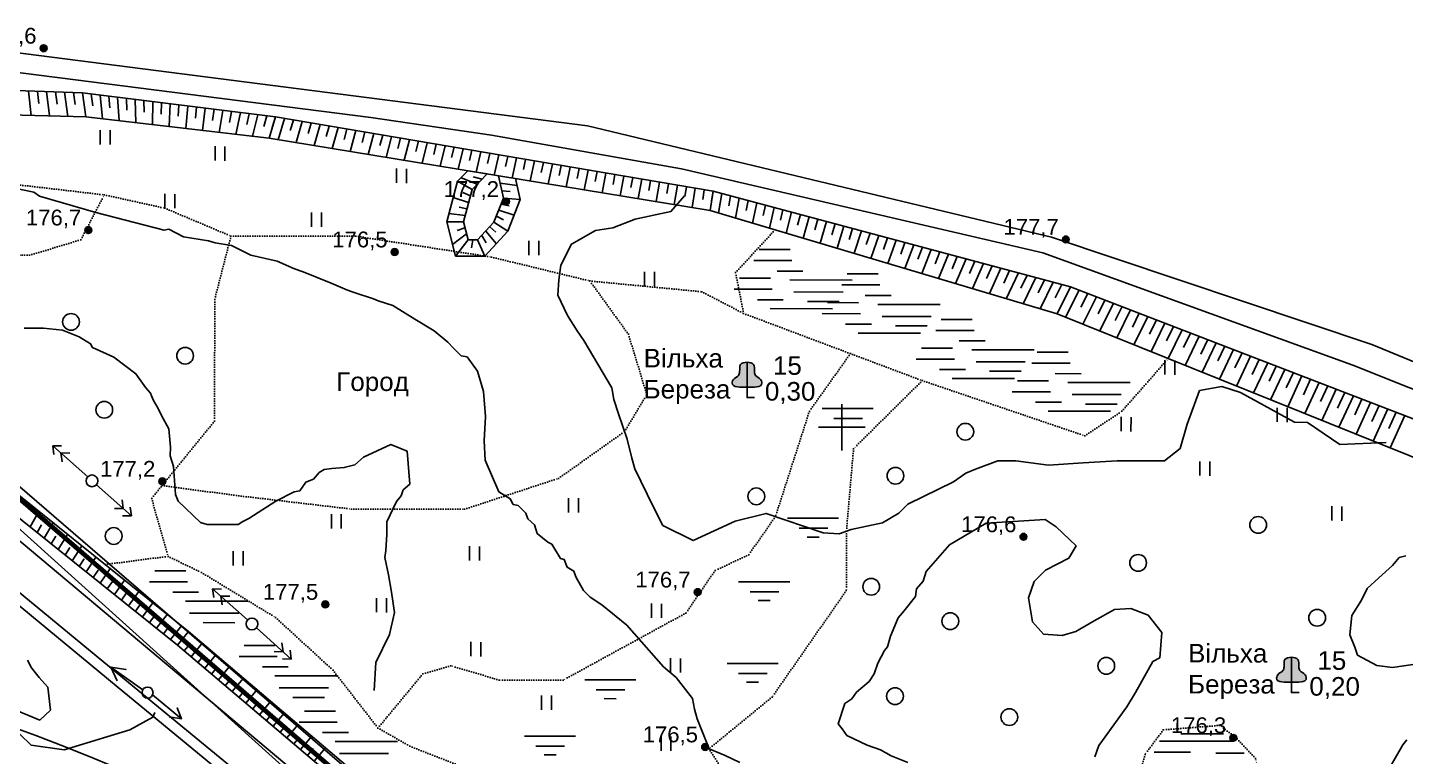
# Model space of a CAD drawing. Header units: millimetres. Extents: x 6127 to 9314, y 4730 to 7085.
# Drawn here: x 7224.8 to 7520.9, y 6529.3 to 6686 of the extents above; entities that cross this region are included whole.
import ezdxf

# ---------------------------------------------------------------- set-up
doc = ezdxf.new("R2010")
doc.units = ezdxf.units.MM
doc.header["$LTSCALE"] = 0.7
doc.linetypes.add('ACAD_ISO07W100', pattern=[3, 0, -3])
for name, color, linetype in [('болото', 84, 'Continuous'), ('відм', 14, 'Continuous'), ('горизонталі', 22, 'Continuous'), ('горный отвод', 7, 'Continuous'), ('дерево', 7, 'Continuous'), ('Откос', 7, 'Continuous'), ('чорн', 255, 'Continuous')]:
    doc.layers.add(name, color=color, linetype=linetype)
doc.styles.get("Standard").update_dxf_attribs({"font": 'arial.ttf'})

# ---------------------------------------------------------------- blocks, each defined once
blk = doc.blocks.new('1')
at = {"layer": 'чорн', "color": 7, "ltscale": 0.2, "transparency": 33554687}
for p, q in [((5601.51, 1990.78), (5598.6, 1986.67)), ((5594.99, 1981.51), (5597.87, 1985.63))]:
    blk.add_line(p, q, dxfattribs=at)
for points in [[(5601.51, 1990.78), (5600.59, 1990.54)], [(5601.51, 1990.78), (5601.59, 1989.83)], [(5600.83, 1989.82), (5599.91, 1989.58)], [(5600.83, 1989.82), (5600.92, 1988.87)], [(5595.66, 1982.47), (5595.57, 1983.42)], [(5594.99, 1981.51), (5594.9, 1982.46)], [(5594.99, 1981.51), (5595.9, 1981.75)], [(5595.66, 1982.47), (5596.58, 1982.71)]]:
    blk.add_lwpolyline(points, dxfattribs=at)
blk.add_circle((5598.25, 1986.14), 0.633, dxfattribs=at)

msp = doc.modelspace()

# ---------------------------------------------------------------- hatches: boundary and pattern name
at = {"layer": 'відм', "ltscale": 0.2}
h = msp.add_hatch(color=256, dxfattribs=at)
h.dxf.hatch_style = 1
h.paths.add_polyline_path([(7228.94, 6681.56, 1), (7227.48, 6681.57, 1)])
h = msp.add_hatch(color=32, dxfattribs=at)
h.dxf.hatch_style = 1
h.paths.add_polyline_path([(7328.34, 6648.59, 1), (7326.88, 6648.59, 1)])
h = msp.add_hatch(color=32, dxfattribs=at)
h.dxf.hatch_style = 1
h.paths.add_polyline_path([(7238.55, 6642.45, 1), (7237.08, 6642.45, 1)])
h = msp.add_hatch(color=256, dxfattribs=at)
h.dxf.hatch_style = 1
h.paths.add_polyline_path([(7448.67, 6640.45, 1), (7447.21, 6640.45, 1)])
h = msp.add_hatch(color=32, dxfattribs=at)
h.dxf.hatch_style = 1
h.paths.add_polyline_path([(7304.39, 6637.74, 1), (7302.93, 6637.74, 1)])
h = msp.add_hatch(color=32, dxfattribs=at)
h.dxf.hatch_style = 1
h.paths.add_polyline_path([(7254.47, 6588.42, 1), (7253.01, 6588.43, 1)])
h = msp.add_hatch(color=32, dxfattribs=at)
h.dxf.hatch_style = 1
h.paths.add_polyline_path([(7439.56, 6576.5, 1), (7438.1, 6576.5, 1)])
h = msp.add_hatch(color=32, dxfattribs=at)
h.dxf.hatch_style = 1
h.paths.add_polyline_path([(7369.53, 6564.6, 1), (7368.07, 6564.6, 1)])
h = msp.add_hatch(color=32, dxfattribs=at)
h.dxf.hatch_style = 1
h.paths.add_polyline_path([(7289.49, 6561.97, 1), (7288.03, 6561.97, 1)])
h = msp.add_hatch(color=256, dxfattribs=at)
h.dxf.hatch_style = 1
h.paths.add_polyline_path([(7484.67, 6533.27, 1), (7483.21, 6533.27, 1)])
h = msp.add_hatch(color=32, dxfattribs=at)
h.dxf.hatch_style = 1
h.paths.add_polyline_path([(7371.13, 6531.3, 1), (7369.66, 6531.3, 1)])
at = {"layer": 'чорн', "ltscale": 0.2}
h = msp.add_hatch(color=256, dxfattribs=at)
h.dxf.hatch_style = 1
edge = h.paths.add_edge_path()
edge.add_spline(control_points=[(7379.41, 6608.68), (7379.9, 6608.68), (7380.91, 6608.67), (7382.81, 6608.86), (7382.45, 6610.59), (7381.21, 6610.89), (7380.89, 6612.21), (7381.21, 6613.83), (7379.99, 6613.97), (7379.42, 6614.03)], knot_values=[0, 0, 0, 0, 0.79324, 1.617737, 2.123988, 2.843267, 3.252671, 4.0697, 4.805889, 4.805889, 4.805889, 4.805889], degree=3, periodic=0)
edge.add_line((7379.42, 6614.03), (7379.41, 6608.68))
edge = h.paths.add_edge_path()
edge.add_spline(control_points=[(7379.42, 6614.03), (7378.84, 6613.97), (7377.62, 6613.83), (7377.94, 6612.22), (7377.62, 6610.9), (7376.38, 6610.59), (7376.01, 6608.87), (7377.91, 6608.68), (7378.92, 6608.68), (7379.41, 6608.68)], knot_values=[0, 0, 0, 0, 0.736189, 1.553218, 1.962623, 2.681901, 3.188152, 4.012649, 4.805889, 4.805889, 4.805889, 4.805889], degree=3, periodic=0)
edge.add_line((7379.41, 6608.68), (7379.42, 6614.03))
h = msp.add_hatch(color=256, dxfattribs=at)
h.dxf.hatch_style = 1
edge = h.paths.add_edge_path()
edge.add_spline(control_points=[(7496.44, 6545.23), (7496.94, 6545.23), (7497.94, 6545.23), (7499.84, 6545.41), (7499.48, 6547.14), (7498.24, 6547.44), (7497.92, 6548.77), (7498.25, 6550.38), (7497.03, 6550.52), (7496.45, 6550.58)], knot_values=[0, 0, 0, 0, 0.79324, 1.617737, 2.123988, 2.843267, 3.252671, 4.0697, 4.805889, 4.805889, 4.805889, 4.805889], degree=3, periodic=0)
edge.add_line((7496.45, 6550.58), (7496.44, 6545.23))
edge = h.paths.add_edge_path()
edge.add_spline(control_points=[(7496.45, 6550.58), (7495.87, 6550.52), (7494.65, 6550.39), (7494.97, 6548.77), (7494.65, 6547.45), (7493.41, 6547.15), (7493.05, 6545.42), (7494.94, 6545.23), (7495.95, 6545.23), (7496.44, 6545.23)], knot_values=[0, 0, 0, 0, 0.736189, 1.553218, 1.962623, 2.681901, 3.188152, 4.012649, 4.805889, 4.805889, 4.805889, 4.805889], degree=3, periodic=0)
edge.add_line((7496.44, 6545.23), (7496.45, 6550.58))

# ---------------------------------------------------------------- linework, layer by layer
at = {"color": 1, "ltscale": 0.2, "transparency": 33554687}
msp.add_line((7190.9, 6607.09), (7460.95, 6363.77), dxfattribs=at)
at = {"color": 3, "ltscale": 0.2, "transparency": 33554687}
msp.add_circle((7031.15, 6019.46), 550, dxfattribs=at)
at = {"layer": 'болото', "ltscale": 0.2}
for p, q in [((7381.99, 6638.27), (7388.66, 6638.26)), ((7380.87, 6635.91), (7389.05, 6635.9)), ((7377.77, 6632.11), (7384.44, 6632.1)), ((7385.88, 6633.65), (7391.43, 6633.64)), ((7388.59, 6631.73), (7402, 6631.72)), ((7400.93, 6633.02), (7407.6, 6633.02)), ((7376.65, 6629.74), (7384.84, 6629.73)), ((7389.51, 6629.16), (7400.08, 6629.14)), ((7399.8, 6630.66), (7407.99, 6630.65)), ((7381.66, 6627.49), (7387.21, 6627.48)), ((7392.41, 6627.11), (7399.22, 6627.1)), ((7396.71, 6626.86), (7403.38, 6626.85)), ((7404.82, 6628.4), (7410.37, 6628.39)), ((7407.53, 6626.48), (7420.94, 6626.47)), ((7384.37, 6625.57), (7397.78, 6625.55)), ((7395.59, 6624.49), (7403.78, 6624.48)), ((7408.45, 6623.91), (7419.02, 6623.9)), ((7421.14, 6623.26), (7427.81, 6623.25)), ((7400.6, 6622.24), (7406.15, 6622.23)), ((7403.31, 6620.32), (7416.72, 6620.3)), ((7411.35, 6621.86), (7418.16, 6621.85)), ((7420.02, 6620.89), (7428.21, 6620.88)), ((7416.92, 6617.1), (7423.6, 6617.09)), ((7425.03, 6618.63), (7430.58, 6618.63)), ((7415.8, 6614.73), (7423.99, 6614.72)), ((7427.74, 6616.72), (7441.15, 6616.7)), ((7428.66, 6614.14), (7439.23, 6614.13)), ((7441.77, 6616.21), (7448.45, 6616.2)), ((7420.82, 6612.47), (7426.36, 6612.46)), ((7431.56, 6612.09), (7438.37, 6612.09)), ((7440.65, 6613.84), (7448.84, 6613.83)), ((7445.67, 6611.59), (7451.22, 6611.58)), ((7423.52, 6610.55), (7436.93, 6610.54)), ((7437.56, 6610.05), (7444.23, 6610.04)), ((7448.37, 6609.67), (7461.78, 6609.65)), ((7436.43, 6607.68), (7444.62, 6607.67)), ((7441.45, 6605.42), (7447, 6605.42)), ((7449.29, 6607.09), (7459.86, 6607.08)), ((7452.2, 6605.04), (7459, 6605.04)), ((7444.16, 6603.51), (7457.57, 6603.49)), ((7250.96, 6566.84), (7259.15, 6566.83)), ((7252.08, 6569.21), (7258.75, 6569.2)), ((7255.97, 6564.58), (7261.52, 6564.57)), ((7258.68, 6562.66), (7272.09, 6562.65)), ((7259.6, 6560.09), (7270.17, 6560.08)), ((7262.51, 6558.04), (7269.31, 6558.03)), ((7271.34, 6553.13), (7278.01, 6553.13)), ((7270.22, 6550.77), (7278.41, 6550.76)), ((7275.23, 6548.51), (7280.78, 6548.5)), ((7277.94, 6546.59), (7291.35, 6546.58)), ((7278.86, 6544.02), (7289.43, 6544.01)), ((7281.77, 6541.97), (7288.57, 6541.96)), ((7284.28, 6539.01), (7290.95, 6539)), ((7283.15, 6536.64), (7291.34, 6536.63)), ((7288.17, 6534.38), (7293.72, 6534.38)), ((7472.68, 6534.14), (7481.87, 6534.12)), ((7290.87, 6532.47), (7304.28, 6532.45)), ((7468.06, 6532.56), (7484.04, 6532.54)), ((7291.8, 6529.89), (7302.37, 6529.88)), ((7466.93, 6530.18), (7474.73, 6530.17)), ((7480.21, 6529.97), (7486.29, 6529.96))]:
    msp.add_line(p, q, dxfattribs=at)
for points in [[(7395.58, 6604.1), (7406.56, 6604.09)], [(7398.05, 6601.94), (7404.2, 6601.93)], [(7399.78, 6600.05), (7402.37, 6600.05)], [(7388.12, 6580.49), (7399.1, 6580.47)], [(7390.6, 6578.33), (7396.75, 6578.32)], [(7392.33, 6576.44), (7394.91, 6576.44)], [(7377.61, 6566.82), (7388.59, 6566.8)], [(7380.08, 6564.66), (7386.23, 6564.65)], [(7381.81, 6562.77), (7384.4, 6562.77)], [(7375.11, 6549.25), (7386.09, 6549.24)], [(7377.58, 6547.1), (7383.74, 6547.09)], [(7344.52, 6545.73), (7355.5, 6545.72)], [(7347, 6543.57), (7353.15, 6543.57)], [(7379.32, 6545.21), (7381.9, 6545.21)], [(7348.73, 6541.69), (7351.31, 6541.68)], [(7331.57, 6533.65), (7342.55, 6533.64)], [(7334.05, 6531.5), (7340.2, 6531.49)], [(7335.78, 6529.61), (7338.36, 6529.61)]]:
    msp.add_lwpolyline(points, dxfattribs=at)
at = {"layer": 'відм', "color": 7, "ltscale": 0.2}
for centre in [(7228.21, 6681.57), (7447.94, 6640.45), (7483.94, 6533.27)]:
    msp.add_circle(centre, 0.733, dxfattribs=at)
at = {"layer": 'відм', "color": 32, "ltscale": 0.2}
for centre in [(7327.61, 6648.59), (7237.82, 6642.45), (7303.66, 6637.74), (7253.74, 6588.42), (7438.83, 6576.5), (7368.8, 6564.6), (7288.76, 6561.97), (7370.4, 6531.3)]:
    msp.add_circle(centre, 0.733, dxfattribs=at)
at = {"layer": 'горизонталі', "color": 32}
for points in [[(7377.84, 6527.99), (7374.73, 6529.45), (7371.24, 6530.9), (7368.73, 6537.34), (7368.11, 6539.41), (7367.69, 6541.7), (7364.17, 6546.27), (7361.48, 6548.55), (7353.6, 6557.48), (7348.21, 6561.85), (7345.73, 6563.51), (7344.28, 6564.96), (7342.62, 6567.87), (7342.21, 6569.12), (7340.75, 6569.95), (7340.13, 6571.61), (7339.3, 6571.82), (7337.44, 6574.93), (7336.61, 6575.35), (7334.33, 6577.22), (7333.71, 6579.08), (7332.26, 6580.33), (7331.85, 6581.58), (7330.19, 6583.24), (7329.15, 6583.45), (7328.53, 6584.69), (7326.04, 6586.15), (7323.14, 6593), (7322.94, 6597.15), (7323.16, 6602.34), (7322.75, 6607.73), (7321.51, 6612.09), (7319.23, 6615.2), (7317.98, 6615.41), (7316.33, 6617.07), (7315.08, 6618.32), (7312.18, 6620.81), (7308.03, 6623.31), (7303.27, 6626.22), (7300.15, 6627.26), (7299.12, 6627.68), (7295.18, 6628.93), (7293.52, 6629.55), (7289.99, 6631.01), (7283.98, 6633.5), (7282.11, 6634.13), (7278.38, 6635.79), (7272.78, 6637.04), (7268.63, 6639.12), (7265.1, 6639.75), (7263.65, 6640.17), (7258.26, 6641), (7255.15, 6642.67), (7254.11, 6642.46), (7239.41, 6646.27), (7227.35, 6649.77), (7226.11, 6650.6), (7215.95, 6652.69)], [(7408.5, 6579.52), (7401.82, 6578.06), (7399.2, 6577.11), (7395.75, 6577.37), (7383.51, 6581.52), (7376.87, 6579.86), (7367.82, 6575.68), (7361.32, 6578.96), (7359.24, 6583), (7355.3, 6591.09), (7354.68, 6593.38), (7353.65, 6597.53), (7351.79, 6602.92), (7350.76, 6606.04), (7350.34, 6608.53), (7344.34, 6618.7), (7342.89, 6620.78), (7340.82, 6624.1), (7338.75, 6628.46), (7338.96, 6631.78), (7339.38, 6634.89), (7341.67, 6639.45), (7346.86, 6642.35), (7350.59, 6642.97), (7355.37, 6644.83), (7363.04, 6646.48), (7365.95, 6649.8)], [(7299.23, 6543.44), (7299.65, 6549.45), (7302.56, 6555.47), (7303.6, 6560.24), (7302.99, 6564.6), (7302.37, 6568.33), (7301.54, 6572.07), (7301.75, 6573.52), (7301.96, 6577.05), (7301.97, 6579.74), (7304.05, 6584.1), (7305.08, 6585.34), (7305.5, 6586.59), (7306.96, 6587.83), (7306.34, 6594.89), (7302.82, 6596.34), (7297, 6593.65), (7295.13, 6591.99), (7292.85, 6591.37), (7290.15, 6591.17), (7288.49, 6590.96), (7287.45, 6590.34), (7286.21, 6588.89), (7284.55, 6588.27), (7283.3, 6586.41), (7282.06, 6586.2), (7278.11, 6584.13), (7272.3, 6580.4), (7271.05, 6579.78), (7270.01, 6579.16), (7265.03, 6579.17), (7263.37, 6579.17), (7261.92, 6579.58), (7257.15, 6584.15), (7256.53, 6585.61), (7256.16, 6591.61), (7255.43, 6593.94), (7255.51, 6595.78), (7255.1, 6599.72), (7253.65, 6602.42), (7252.85, 6604.09), (7251.83, 6605.82), (7251.4, 6606.8), (7251.16, 6607.42), (7250.21, 6608.54), (7248.06, 6611.57), (7243.29, 6615.1), (7238.73, 6617.19), (7238.31, 6618.02), (7235.83, 6619.47), (7232.3, 6620.93), (7228.15, 6621.35), (7224, 6621.35)], [(7412.08, 6581.56), (7408.5, 6579.52), (7412.08, 6581.56), (7414.01, 6583.55), (7423.77, 6588.32), (7426.47, 6590.18), (7428.54, 6591.01), (7433.32, 6592.87), (7437.21, 6592.86), (7444.23, 6591.93), (7451.67, 6592.4), (7458.96, 6592.87), (7464.51, 6592.86), (7469.18, 6592.86), (7472.54, 6595.52), (7474, 6600.71), (7476.7, 6607.96), (7481.47, 6608.79), (7485.48, 6607.55), (7497.11, 6601.12), (7499.88, 6601.11), (7506.86, 6596.33), (7516.81, 6596.77)], [(7454.2, 6529.15), (7455.03, 6531.64), (7455.86, 6532.67), (7461.06, 6539.93), (7462.93, 6543.04), (7466.67, 6549.67), (7468.13, 6550.5), (7468.55, 6555.9), (7465.65, 6559.63), (7461.91, 6561.09), (7458.39, 6560.89), (7454.03, 6558.4), (7450.08, 6556.12), (7447.18, 6555.3), (7443.16, 6555.59), (7440.75, 6558.24), (7439.91, 6563.36), (7441.17, 6566.92), (7443.57, 6569.3), (7448.56, 6571.93), (7450.15, 6574.57), (7445.86, 6578.66), (7443.49, 6580.22), (7430.84, 6579.44), (7422.95, 6574.76), (7417.94, 6569.03), (7417.31, 6566.95), (7415.86, 6565.29), (7415.65, 6563.63), (7413.15, 6560.53), (7411.91, 6559.07), (7410.24, 6555.13), (7409.62, 6552.85), (7409, 6552.02), (7407.54, 6549.33), (7406.71, 6547.05), (7405.67, 6545.39), (7402.97, 6543.11), (7401.93, 6541.66), (7400.47, 6540.62), (7399.02, 6536.27), (7399.85, 6535.23), (7400.88, 6533.77), (7405.24, 6531.69), (7408.14, 6530.65), (7410.42, 6529.41), (7413.95, 6527.95)], [(7521.06, 6572.43), (7519.61, 6572.02), (7518.15, 6570.36), (7515.25, 6567.67), (7512.75, 6565.39), (7511.51, 6562.9), (7509.43, 6559.58), (7509.01, 6555.43), (7510.04, 6552.73), (7510.66, 6551.07), (7514.81, 6548.79), (7518.13, 6548.37), (7523.52, 6549.19)], [(7224.75, 6549.98), (7225.57, 6548.32), (7227.23, 6546.24), (7229.1, 6544.16), (7229.66, 6539.22), (7227.39, 6537.09), (7221, 6539.69)], [(7220.79, 6536.29), (7225.56, 6531.72), (7232.61, 6530.67), (7246.72, 6535.01), (7251.71, 6537.7), (7252.12, 6538.74)], [(7521.22, 6532.8), (7520.39, 6531.77), (7517.9, 6527.41)]]:
    msp.add_lwpolyline(points, dxfattribs=at)
at = {"layer": 'горный отвод', "color": 7, "ltscale": 0.2}
for points in [[(6833.81, 6399.02), (7050.49, 6541.99), (7159.64, 6603.79), (7192.72, 6605.52), (7214.71, 6594.41), (7446.38, 6394.62), (7812.87, 6318.98), (7813.33, 6270.44), (8212.54, 6212.33), (8210.56, 6196.61), (8228.28, 6077.75), (8075.07, 6062.83), (7942.18, 6050.2), (7867.23, 6042.06), (7881.29, 5852.33), (7884.37, 5811.65), (7998.72, 5796.99), (8009.93, 5714.66)], [(6920.99, 5597.24), (6918.57, 5727.75), (6921.2, 5779.95), (6861.62, 5921.06), (6818.67, 5957.18), (6574.79, 6074.63), (6708.61, 6295.21), (6826.26, 6401.67), (6833.8, 6396.61), (7051.54, 6540.28), (7160.22, 6601.81), (7192.29, 6603.48), (7213.58, 6592.73), (7445.46, 6392.76), (7810.88, 6317.34), (7811.33, 6268.71), (8210.3, 6210.63), (8208.53, 6196.59), (8208.57, 6196.32)], [(6920.99, 5597.24), (6918.58, 5727.75), (6921.21, 5779.95), (6861.62, 5921.06), (6818.67, 5957.19), (6574.8, 6074.63), (6708.61, 6295.21), (6826.26, 6401.67), (6833.8, 6396.61), (7051.54, 6540.27), (7160.22, 6601.81), (7192.29, 6603.48), (7213.58, 6592.73), (7445.46, 6392.75), (7810.88, 6317.34), (7811.33, 6268.7), (8210.3, 6210.62), (8208.53, 6196.59), (8208.57, 6196.32)], [(6920.99, 5597.24), (6918.58, 5727.75), (6921.21, 5779.95), (6861.62, 5921.06), (6818.67, 5957.19), (6574.8, 6074.63), (6708.61, 6295.21), (6826.26, 6401.67), (6833.8, 6396.61), (7051.54, 6540.27), (7160.22, 6601.81), (7192.29, 6603.48), (7213.58, 6592.73), (7445.46, 6392.75), (7810.88, 6317.34), (7811.33, 6268.7), (8210.3, 6210.62), (8208.53, 6196.59), (8208.57, 6196.32)], [(6920.99, 5597.24), (6918.58, 5727.75), (6921.21, 5779.95), (6861.62, 5921.06), (6818.67, 5957.19), (6574.8, 6074.63), (6708.62, 6295.21), (6826.26, 6401.67), (6833.8, 6396.61), (7051.54, 6540.27), (7160.22, 6601.81), (7192.29, 6603.48), (7213.58, 6592.73), (7445.46, 6392.75), (7810.87, 6317.34), (7811.33, 6268.7), (8210.29, 6210.62), (8208.53, 6196.59), (8208.57, 6196.32)]]:
    msp.add_lwpolyline(points, dxfattribs=at)
at = {"layer": 'горный отвод', "color": 2, "lineweight": 200, "ltscale": 0.2}
msp.add_lwpolyline([(6920.99, 5597.24), (6918.57, 5727.75), (6921.2, 5779.95), (6861.62, 5921.06), (6818.67, 5957.18), (6574.79, 6074.63), (6708.61, 6295.21), (6826.26, 6401.68), (6833.8, 6396.61), (7051.54, 6540.28), (7160.22, 6601.81), (7192.29, 6603.48), (7213.58, 6592.73), (7445.46, 6392.76), (7810.88, 6317.34), (7811.34, 6268.71), (8210.3, 6210.63), (8208.53, 6196.59), (8208.57, 6196.32)], dxfattribs=at)
at = {"layer": 'дерево', "color": 7, "ltscale": 0.2}
for centre in [(7234.1, 6622.72), (7258.62, 6615.44), (7241.25, 6603.82), (7426.34, 6599.1), (7411.31, 6589.63), (7381.41, 6585.2), (7243.27, 6576.67), (7489.28, 6579.05), (7463.48, 6570.89), (7406.11, 6565.76), (7501.97, 6559.09), (7423.11, 6558.36), (7456.64, 6548.75), (7411.23, 6542.22), (7435.8, 6537.73)]:
    msp.add_circle(centre, 1.8, dxfattribs=at)
at = {"layer": 'Откос', "color": 7}
for p, q in [((7224.97, 6672.36), (7225.53, 6667.13)), ((7226.91, 6672.29), (7227.2, 6669.69)), ((7228.84, 6672.23), (7229.45, 6667.02)), ((7230.77, 6672.16), (7231.09, 6669.56)), ((7232.7, 6672.09), (7233.38, 6666.91)), ((7234.63, 6672.03), (7234.99, 6669.44)), ((7236.56, 6671.96), (7237.31, 6666.8)), ((7236.56, 6671.96), (7237.31, 6666.8)), ((7238.45, 6671.72), (7238.77, 6669.16)), ((7240.34, 6671.49), (7240.89, 6666.38)), ((7242.22, 6671.25), (7242.45, 6668.72)), ((7244.11, 6671.02), (7244.47, 6665.97)), ((7245.99, 6670.78), (7246.13, 6668.27)), ((7247.88, 6670.55), (7248.05, 6665.55)), ((7249.77, 6670.31), (7249.8, 6667.83)), ((7251.65, 6670.08), (7251.63, 6665.13)), ((7253.54, 6669.84), (7253.48, 6667.38)), ((7255.42, 6669.61), (7255.21, 6664.72)), ((7257.31, 6669.37), (7257.15, 6666.94)), ((7259.2, 6669.14), (7258.79, 6664.3)), ((7261.08, 6668.9), (7260.83, 6666.5)), ((7262.97, 6668.67), (7262.37, 6663.88)), ((7264.85, 6668.43), (7264.51, 6666.05)), ((7266.74, 6668.2), (7265.95, 6663.47)), ((7268.63, 6667.96), (7268.18, 6665.61)), ((7270.51, 6667.73), (7269.53, 6663.05)), ((7272.4, 6667.49), (7271.86, 6665.17)), ((7274.28, 6667.25), (7273.11, 6662.63)), ((7276.17, 6667.02), (7275.53, 6664.72)), ((7278.06, 6666.78), (7276.69, 6662.22)), ((7278.06, 6666.78), (7277.37, 6664.5)), ((7279.98, 6666.46), (7278.62, 6661.9)), ((7281.9, 6666.13), (7281.23, 6663.86)), ((7283.82, 6665.81), (7282.49, 6661.26)), ((7285.74, 6665.48), (7285.08, 6663.21)), ((7287.66, 6665.15), (7286.36, 6660.63)), ((7289.58, 6664.83), (7288.94, 6662.57)), ((7291.5, 6664.5), (7290.23, 6660)), ((7293.42, 6664.17), (7292.79, 6661.93)), ((7295.34, 6663.85), (7294.1, 6659.36)), ((7297.26, 6663.52), (7296.65, 6661.28)), ((7299.18, 6663.2), (7297.97, 6658.73)), ((7301.1, 6662.87), (7300.5, 6660.64)), ((7303.02, 6662.54), (7301.84, 6658.09)), ((7304.94, 6662.22), (7304.35, 6660)), ((7306.85, 6661.89), (7305.71, 6657.46)), ((7308.77, 6661.56), (7308.21, 6659.35)), ((7310.69, 6661.24), (7309.58, 6656.83)), ((7312.61, 6660.91), (7312.06, 6658.71)), ((7314.53, 6660.59), (7313.45, 6656.19)), ((7316.45, 6660.26), (7315.92, 6658.07)), ((7318.37, 6659.93), (7317.32, 6655.56)), ((7320.29, 6659.61), (7319.77, 6657.42)), ((7322.21, 6659.28), (7321.19, 6654.92)), ((7324.13, 6658.95), (7323.63, 6656.78)), ((7326.05, 6658.63), (7325.05, 6654.29)), ((7327.97, 6658.3), (7327.48, 6656.14)), ((7329.89, 6657.98), (7328.92, 6653.65)), ((7331.81, 6657.65), (7331.34, 6655.49)), ((7333.73, 6657.32), (7332.79, 6653.02)), ((7335.65, 6657), (7335.19, 6654.85)), ((7337.57, 6656.67), (7336.66, 6652.39)), ((7339.49, 6656.34), (7339.04, 6654.21)), ((7341.41, 6656.02), (7340.53, 6651.75)), ((7343.33, 6655.69), (7342.9, 6653.56)), ((7345.25, 6655.37), (7344.4, 6651.12)), ((7347.17, 6655.04), (7346.75, 6652.92)), ((7349.09, 6654.71), (7348.27, 6650.48)), ((7351.01, 6654.39), (7350.61, 6652.28)), ((7352.93, 6654.06), (7352.14, 6649.85)), ((7354.85, 6653.74), (7354.46, 6651.63)), ((7356.77, 6653.41), (7356.01, 6649.22)), ((7358.69, 6653.08), (7358.32, 6650.99)), ((7360.61, 6652.76), (7359.88, 6648.58)), ((7362.53, 6652.43), (7362.17, 6650.35)), ((7364.45, 6652.1), (7363.75, 6647.95)), ((7366.37, 6651.78), (7366.03, 6649.7)), ((7368.29, 6651.45), (7367.62, 6647.31)), ((7370.21, 6651.13), (7369.88, 6649.06)), ((7372.13, 6650.8), (7371.49, 6646.68)), ((7372.13, 6650.8), (7371.81, 6648.74)), ((7374.01, 6650.3), (7373.3, 6646.14)), ((7375.88, 6649.8), (7375.5, 6647.7)), ((7377.75, 6649.3), (7376.94, 6645.05)), ((7379.63, 6648.8), (7379.2, 6646.65)), ((7381.5, 6648.29), (7380.58, 6643.97)), ((7383.38, 6647.79), (7382.89, 6645.61)), ((7385.25, 6647.29), (7384.22, 6642.89)), ((7387.13, 6646.79), (7386.58, 6644.57)), ((7389, 6646.29), (7387.86, 6641.8)), ((7390.88, 6645.79), (7390.28, 6643.52)), ((7392.75, 6645.29), (7391.5, 6640.72)), ((7394.62, 6644.79), (7393.97, 6642.48)), ((7396.5, 6644.29), (7395.13, 6639.63)), ((7398.37, 6643.79), (7397.66, 6641.44)), ((7400.25, 6643.29), (7398.77, 6638.55)), ((7402.12, 6642.78), (7401.36, 6640.4)), ((7404, 6642.28), (7402.41, 6637.47)), ((7405.87, 6641.78), (7405.05, 6639.35)), ((7407.75, 6641.28), (7406.05, 6636.38)), ((7409.62, 6640.78), (7408.74, 6638.31)), ((7411.49, 6640.28), (7409.69, 6635.3)), ((7413.37, 6639.78), (7412.44, 6637.27)), ((7415.24, 6639.28), (7413.32, 6634.22)), ((7417.12, 6638.78), (7416.13, 6636.23)), ((7418.99, 6638.28), (7416.96, 6633.13)), ((7420.87, 6637.78), (7419.82, 6635.18)), ((7422.74, 6637.27), (7420.6, 6632.05)), ((7424.62, 6636.77), (7423.52, 6634.14)), ((7426.49, 6636.27), (7424.24, 6630.96)), ((7428.37, 6635.77), (7427.21, 6633.1)), ((7430.24, 6635.27), (7427.88, 6629.88)), ((7432.11, 6634.77), (7430.9, 6632.05)), ((7433.99, 6634.27), (7431.51, 6628.8)), ((7435.86, 6633.77), (7434.6, 6631.01)), ((7437.74, 6633.27), (7435.15, 6627.71)), ((7439.61, 6632.77), (7438.29, 6629.97)), ((7441.49, 6632.27), (7438.79, 6626.63)), ((7443.36, 6631.76), (7441.99, 6628.93)), ((7445.24, 6631.26), (7442.43, 6625.54)), ((7447.11, 6630.76), (7445.68, 6627.88)), ((7448.98, 6630.26), (7446.07, 6624.46)), ((7448.98, 6630.26), (7447.53, 6627.36)), ((7450.83, 6629.55), (7447.9, 6623.72)), ((7452.67, 6628.84), (7451.2, 6625.91)), ((7454.51, 6628.13), (7451.58, 6622.24)), ((7456.35, 6627.42), (7454.88, 6624.46)), ((7458.19, 6626.71), (7455.25, 6620.76)), ((7460.03, 6626), (7458.56, 6623.01)), ((7461.88, 6625.29), (7458.92, 6619.28)), ((7463.72, 6624.58), (7462.24, 6621.56)), ((7465.56, 6623.87), (7462.59, 6617.8)), ((7467.4, 6623.16), (7465.92, 6620.11)), ((7469.24, 6622.45), (7466.27, 6616.32)), ((7471.08, 6621.74), (7469.59, 6618.66)), ((7472.93, 6621.03), (7469.94, 6614.84)), ((7474.77, 6620.32), (7473.27, 6617.21)), ((7476.61, 6619.61), (7473.61, 6613.36)), ((7478.45, 6618.9), (7476.95, 6615.76)), ((7480.29, 6618.19), (7477.28, 6611.88)), ((7482.13, 6617.48), (7480.63, 6614.31)), ((7483.98, 6616.77), (7480.96, 6610.4)), ((7485.82, 6616.06), (7484.3, 6612.86)), ((7487.66, 6615.35), (7484.63, 6608.92)), ((7489.5, 6614.64), (7487.98, 6611.41)), ((7491.34, 6613.93), (7488.3, 6607.44)), ((7493.18, 6613.22), (7491.66, 6609.96)), ((7495.03, 6612.51), (7491.97, 6605.96)), ((7496.87, 6611.8), (7495.34, 6608.51)), ((7498.71, 6611.09), (7495.65, 6604.48)), ((7500.55, 6610.38), (7499.02, 6607.06)), ((7502.39, 6609.67), (7499.32, 6603)), ((7504.23, 6608.96), (7502.69, 6605.61)), ((7506.08, 6608.25), (7502.99, 6601.52)), ((7507.92, 6607.54), (7506.37, 6604.16)), ((7509.76, 6606.83), (7506.66, 6600.04)), ((7511.6, 6606.12), (7510.05, 6602.71)), ((7513.44, 6605.41), (7510.34, 6598.56)), ((7515.28, 6604.7), (7513.73, 6601.26)), ((7517.13, 6603.99), (7514.01, 6597.08)), ((7518.97, 6603.28), (7517.41, 6599.81)), ((7520.81, 6602.57), (7517.68, 6595.6)), ((7225.32, 6578.61), (7227.2, 6581.94)), ((7226.83, 6577.4), (7227.78, 6579.05)), ((7228.34, 6576.19), (7230.26, 6579.48)), ((7229.84, 6574.98), (7230.82, 6576.61)), ((7231.35, 6573.77), (7233.33, 6577.02)), ((7232.86, 6572.56), (7233.86, 6574.18)), ((7234.37, 6571.35), (7236.39, 6574.56)), ((7235.87, 6570.14), (7236.9, 6571.74)), ((7237.38, 6568.93), (7239.46, 6572.1)), ((7240.4, 6566.52), (7242.52, 6569.65)), ((7238.89, 6567.73), (7239.94, 6569.3)), ((7241.9, 6565.31), (7242.98, 6566.86)), ((7243.41, 6564.1), (7245.59, 6567.19)), ((7244.92, 6562.89), (7246.02, 6564.42)), ((7246.43, 6561.68), (7248.65, 6564.73)), ((7247.93, 6560.47), (7249.06, 6561.99)), ((7249.44, 6559.26), (7251.72, 6562.27)), ((7250.95, 6558.05), (7252.1, 6559.55)), ((7252.46, 6556.84), (7254.78, 6559.81)), ((7253.96, 6555.63), (7255.14, 6557.11)), ((7255.47, 6554.43), (7257.85, 6557.35)), ((7256.98, 6553.22), (7259.38, 6556.12)), ((7256.98, 6553.22), (7258.18, 6554.67)), ((7258.45, 6551.97), (7259.65, 6553.42)), ((7259.92, 6550.72), (7262.32, 6553.63)), ((7261.39, 6549.47), (7262.59, 6550.92)), ((7262.86, 6548.22), (7265.26, 6551.13)), ((7264.33, 6546.98), (7265.53, 6548.43)), ((7265.8, 6545.73), (7268.2, 6548.63)), ((7267.27, 6544.48), (7268.47, 6545.93)), ((7268.74, 6543.23), (7271.15, 6546.13)), ((7270.21, 6541.98), (7271.41, 6543.43)), ((7271.68, 6540.73), (7274.09, 6543.63)), ((7273.15, 6539.49), (7274.35, 6540.93)), ((7274.62, 6538.24), (7277.03, 6541.13)), ((7276.09, 6536.99), (7277.3, 6538.44)), ((7277.56, 6535.74), (7279.97, 6538.64)), ((7279.03, 6534.49), (7280.24, 6535.94)), ((7280.5, 6533.24), (7282.92, 6536.14)), ((7281.97, 6532), (7283.18, 6533.44)), ((7283.44, 6530.75), (7285.86, 6533.64)), ((7286.38, 6528.25), (7288.8, 6531.14)), ((7284.91, 6529.5), (7286.12, 6530.95))]:
    msp.add_line(p, q, dxfattribs=at)
at = {"layer": 'Откос', "color": 7, "ltscale": 0.2}
for p, q in [((7320.31, 6651.19), (7317.2, 6652.96)), ((7321.4, 6652.31), (7317.93, 6653.71)), ((7323.57, 6654.53), (7319.4, 6655.22)), ((7322.48, 6653.42), (7320.57, 6653.94)), ((7326, 6654.13), (7327.84, 6653.83)), ((7326.36, 6652.53), (7330.01, 6652.03)), ((7319.57, 6648.41), (7316.27, 6649.48)), ((7319.94, 6649.8), (7318.34, 6650.51)), ((7320.31, 6651.19), (7318.76, 6652.08)), ((7326.71, 6650.93), (7328.53, 6650.73)), ((7319.2, 6647.01), (7317.5, 6647.37)), ((7326.04, 6646.73), (7329.33, 6645.65)), ((7326.55, 6648.03), (7328.28, 6647.69)), ((7327.07, 6649.33), (7330.67, 6649.04)), ((7327.07, 6649.33), (7330.67, 6649.04)), ((7318.45, 6644.23), (7314.87, 6644.25)), ((7318.82, 6645.62), (7315.34, 6645.99)), ((7318.45, 6644.23), (7316.66, 6644.24)), ((7325.01, 6644.13), (7328, 6642.25)), ((7325.01, 6644.13), (7328, 6642.25)), ((7325.53, 6645.43), (7327.1, 6644.69)), ((7319.11, 6641.64), (7316.13, 6639.34)), ((7318.78, 6642.93), (7317.14, 6642.36)), ((7322.39, 6641.29), (7323.32, 6639.75)), ((7323.26, 6642.23), (7325.51, 6639.56)), ((7324.14, 6643.18), (7325.45, 6642.04)), ((7319.44, 6640.34), (7316.75, 6636.88)), ((7319.44, 6640.34), (7318.1, 6638.61)), ((7320.48, 6640.34), (7320.18, 6638.61)), ((7321.51, 6640.34), (7323.02, 6636.88)), ((7321.51, 6640.34), (7323.02, 6636.88))]:
    msp.add_line(p, q, dxfattribs=at)
at = {"layer": 'чорн', "color": 7}
for p, q in [((7236.56, 6671.96), (7184.41, 6673.76)), ((7278.06, 6666.78), (7236.56, 6671.96)), ((7237.31, 6666.8), (7184.28, 6668.3)), ((7276.69, 6662.22), (7237.31, 6666.8)), ((7372.13, 6650.8), (7278.06, 6666.78)), ((7371.49, 6646.68), (7276.69, 6662.22)), ((7448.98, 6630.26), (7372.13, 6650.8)), ((7446.07, 6624.46), (7371.49, 6646.68)), ((7631.31, 6559.97), (7448.98, 6630.26)), ((7627.86, 6551.19), (7446.07, 6624.46)), ((7193.49, 6608.98), (7259.38, 6556.12)), ((7192.16, 6605.21), (7256.98, 6553.22)), ((7259.38, 6556.12), (7316.75, 6507.41)), ((7256.98, 6553.22), (7314.31, 6504.54))]:
    msp.add_line(p, q, dxfattribs=at)
at = {"layer": 'чорн', "color": 7, "ltscale": 0.2}
for p, q in [((7317.2, 6652.96), (7314.87, 6644.25)), ((7319.4, 6655.22), (7317.2, 6652.96)), ((7323.57, 6654.53), (7320.31, 6651.19)), ((7327.07, 6649.33), (7326, 6654.13)), ((7330.67, 6649.04), (7329.68, 6653.53)), ((7320.31, 6651.19), (7318.45, 6644.23)), ((7325.01, 6644.13), (7327.07, 6649.33)), ((7328, 6642.25), (7330.67, 6649.04)), ((7314.87, 6644.25), (7316.75, 6636.88)), ((7318.45, 6644.23), (7319.44, 6640.34)), ((7321.51, 6640.34), (7325.01, 6644.13)), ((7323.02, 6636.88), (7328, 6642.25)), ((7319.44, 6640.34), (7321.51, 6640.34)), ((7316.75, 6636.88), (7323.02, 6636.88))]:
    msp.add_line(p, q, dxfattribs=at)
at = {"layer": 'чорн', "color": 7, "ltscale": 0.2, "transparency": 33554687}
for p, q in [((7399.78, 6605.05), (7399.78, 6595.05)), ((7394.78, 6600.05), (7404.78, 6600.05))]:
    msp.add_line(p, q, dxfattribs=at)
at = {"layer": 'чорн', "ltscale": 0.2, "transparency": 33554687}
for q in [(7394.78, 6600.05), (7399.78, 6600.05)]:
    msp.add_line((7394.78, 6600.05), q, dxfattribs=at)
at = {"layer": 'чорн', "color": 7}
for points in [[(8254.89, 6312.26), (8041.83, 6400.24), (7890.27, 6463.75), (7791.09, 6505.42), (7722.21, 6534.27), (7620.44, 6573.86), (7513.7, 6617.86), (7444.84, 6640.97), (7345.09, 6664.89), (7221.62, 6680.73), (7127.98, 6682.21), (7002.38, 6669.95), (6915.51, 6651.76), (6851.78, 6636.62)], [(6852.29, 6631.63), (6945.89, 6654.26), (7004.52, 6665.6), (7078.03, 6672.92), (7131.15, 6676.71), (7220.41, 6676.6), (7298.54, 6666.67), (7324.52, 6662.85), (7365.31, 6655.6), (7442.99, 6637.59), (7509.61, 6613.4), (7619.06, 6569.74), (7785.6, 6503.14), (7897.72, 6456.02), (7972.14, 6424.19), (8080.97, 6378.26), (8132.41, 6357.15), (8235.65, 6311.71)], [(7474.57, 6336.45), (7485.76, 6346.09), (7490.77, 6352.55), (7491.99, 6367.74), (7488.93, 6375.64), (7483.4, 6382.91), (7477.8, 6387.71), (7470.4, 6390.59), (7457.33, 6392), (7445.39, 6387.22), (7366.74, 6454.23), (7280.09, 6527.77), (7196.51, 6597.87)], [(7437.68, 6352.39), (7435.84, 6382.1), (7346.45, 6459.57), (7306.89, 6494.7), (7274.58, 6522), (7245.25, 6546.17), (7221.12, 6566.12)]]:
    msp.add_lwpolyline(points, dxfattribs=at)
at = {"layer": 'чорн', "color": 7, "ltscale": 0.2}
for points in [[(7240.4, 6663.96), (7240.39, 6660.89)], [(7242.53, 6663.93), (7242.53, 6660.86)], [(7265.06, 6660.48), (7265.05, 6657.41)], [(7267.19, 6660.45), (7267.19, 6657.38)], [(7304.06, 6655.68), (7304.06, 6652.61)], [(7306.2, 6655.65), (7306.2, 6652.58)], [(7254.26, 6650.25), (7254.26, 6647.17)], [(7256.4, 6650.21), (7256.39, 6647.14)], [(7285.82, 6646.26), (7285.81, 6643.19)], [(7287.96, 6646.23), (7287.95, 6643.16)], [(7332.53, 6640.16), (7332.52, 6637.08)], [(7334.66, 6640.12), (7334.66, 6637.05)], [(7357.37, 6633.48), (7357.36, 6630.41)], [(7359.5, 6633.45), (7359.5, 6630.38)], [(7381.04, 6606.45), (7379.41, 6606.45), (7379.42, 6614.03)], [(7469.2, 6614.47), (7469.2, 6611.39)], [(7471.34, 6614.43), (7471.34, 6611.36)], [(7459.82, 6602.27), (7459.82, 6599.2)], [(7461.96, 6602.24), (7461.95, 6599.16)], [(7493.39, 6604.26), (7493.39, 6601.19)], [(7495.53, 6604.23), (7495.52, 6601.16)], [(7476.75, 6592.72), (7476.75, 6589.65)], [(7478.89, 6592.69), (7478.89, 6589.62)], [(7341.03, 6584.83), (7341.02, 6581.75)], [(7343.17, 6584.79), (7343.16, 6581.72)], [(7290.06, 6581.37), (7290.06, 6578.3)], [(7292.2, 6581.34), (7292.2, 6578.27)], [(7505.14, 6583.06), (7505.14, 6579.99)], [(7507.28, 6583.03), (7507.27, 6579.95)], [(7268.97, 6573.42), (7268.96, 6570.35)], [(7271.1, 6573.39), (7271.1, 6570.32)], [(7319.77, 6574.48), (7319.77, 6571.4)], [(7321.91, 6574.44), (7321.9, 6571.37)], [(7299.79, 6563.33), (7299.78, 6560.26)], [(7301.92, 6563.3), (7301.92, 6560.22)], [(7358.89, 6562.14), (7358.89, 6559.07)], [(7361.03, 6562.11), (7361.03, 6559.04)], [(7320.06, 6553.89), (7320.06, 6550.82)], [(7322.2, 6553.86), (7322.2, 6550.78)], [(7362.97, 6550.39), (7362.96, 6547.32)], [(7365.1, 6550.36), (7365.1, 6547.29)], [(7498.08, 6543), (7496.44, 6543), (7496.45, 6550.58)], [(7249.53, 6543.62), (7242.63, 6548.47), (7245.9, 6547.94), (7242.63, 6548.47), (7244.02, 6545.52)], [(7251.63, 6542.48), (7257.83, 6537.38), (7256.95, 6539.71), (7257.83, 6537.38), (7255.2, 6537.75)], [(7335.23, 6542.38), (7335.22, 6539.31)], [(7337.36, 6542.35), (7337.36, 6539.28)], [(7360.94, 6533.57), (7360.93, 6530.5)], [(7363.07, 6533.54), (7363.07, 6530.47)]]:
    msp.add_lwpolyline(points, dxfattribs=at)
at = {"layer": 'чорн', "color": 7, "linetype": 'ACAD_ISO07W100', "ltscale": 0.2}
for points in [[(6946.03, 6551.6), (6918.12, 6582.29), (6918.14, 6594.63), (6929.85, 6603.08), (6961.57, 6628.09), (6974.84, 6647.79), (7002.18, 6641.28), (7027.96, 6646.52), (7049.45, 6649.27), (7057.25, 6649.26), (7095.89, 6653.46), (7122.31, 6653.43), (7162.89, 6656.53), (7205.17, 6654.24), (7241.25, 6650.03), (7254.26, 6647.17), (7268.48, 6641.17), (7295.35, 6641.14), (7324.49, 6636.65), (7345.63, 6631.51), (7369.67, 6629.2), (7378.69, 6624.52), (7376.96, 6633.32), (7385.43, 6642.52)], [(7027.96, 6646.52), (7030.66, 6629), (7060.76, 6624.1), (7083.95, 6627.44), (7100.04, 6635.45), (7134.26, 6638.21), (7156.32, 6641.55), (7183.36, 6640.9), (7210.6, 6637.05), (7225.18, 6637.03), (7236.22, 6640.38), (7241.25, 6650.03)], [(7268.48, 6641.17), (7264.99, 6627.51), (7264.96, 6601.39), (7251.44, 6584.76), (7254.96, 6572.29)], [(7253.67, 6587.51), (7269.66, 6585.37), (7294.36, 6582.46), (7318.71, 6582.43), (7338.92, 6589.07), (7353.1, 6599.14), (7357.87, 6607.07), (7353.92, 6620.04), (7345.63, 6631.51)], [(7378.69, 6624.52), (7417.07, 6610.08), (7452.02, 6598.22), (7459.98, 6603.49), (7465.54, 6609.79), (7469.94, 6614.84)], [(7401.64, 6615.89), (7392.82, 6603.48), (7385.52, 6580.84), (7379.79, 6572.65), (7372.55, 6569.22), (7366.29, 6560.1), (7339.86, 6545.66), (7326.16, 6545.67), (7315.77, 6548.77), (7309.72, 6547.01), (7300.08, 6535.37), (7306.96, 6531.44)], [(7417.07, 6610.08), (7402.31, 6595.44), (7400.78, 6577.68), (7400.76, 6564.92), (7384.81, 6542.04), (7371.24, 6530.9), (7375.12, 6524.91), (7398.79, 6514.04), (7401.74, 6498.92), (7407.1, 6486.16), (7411.81, 6481.22), (7399.95, 6464.99), (7398.4, 6453.05), (7411.87, 6443.62), (7423.83, 6446.67), (7438.65, 6465.38), (7454.22, 6470.29), (7461.57, 6470.28), (7458.73, 6456.13), (7443.23, 6437.9), (7427.94, 6431.29), (7413.94, 6424.4)], [(7241.42, 6570.53), (7254.96, 6572.29), (7262.14, 6568.81), (7278.08, 6559.14), (7290.42, 6547.79), (7300.08, 6535.37), (7306.96, 6531.44), (7321.07, 6525.92), (7336.67, 6519.06), (7346.99, 6509.06), (7352.03, 6499.18), (7355.2, 6493.72), (7369.34, 6482.82), (7387.3, 6477.08), (7399.95, 6464.99)], [(7480.98, 6535.93), (7468.89, 6534.97), (7464.97, 6529.71), (7463.56, 6524.35), (7466.31, 6515.8), (7473.27, 6511.19), (7479.16, 6510.61), (7486.84, 6513.21), (7489.21, 6517.39), (7490.08, 6523.4), (7488.68, 6528.84), (7484.33, 6533.5), (7480.98, 6535.93)]]:
    msp.add_lwpolyline(points, dxfattribs=at)
at = {"layer": 'чорн'}
msp.add_lwpolyline([(7435.44, 6352.25), (7433.66, 6381.02), (7344.97, 6457.89), (7305.42, 6493), (7273.14, 6520.28), (7243.82, 6544.44), (7219.77, 6564.33)], dxfattribs=at)
at = {"layer": 'чорн', "color": 7, "ltscale": 0.2}
msp.add_circle((7250.55, 6543), 1.19, dxfattribs=at)
at = {"layer": 'чорн', "ltscale": 0.2}
for points in [[(7379.42, 6614.03), (7378.01, 6613.58), (7377.83, 6611.96), (7377.58, 6611.18), (7376.46, 6610.28), (7376.28, 6609.28), (7377.82, 6608.71), (7379.41, 6608.68)], [(7379.42, 6614.03), (7380.82, 6613.58), (7381, 6611.96), (7381.24, 6611.18), (7382.36, 6610.27), (7382.54, 6609.27), (7381, 6608.71), (7379.41, 6608.68)], [(7496.45, 6550.58), (7495.05, 6550.14), (7494.86, 6548.51), (7494.62, 6547.73), (7493.49, 6546.83), (7493.31, 6545.83), (7494.86, 6545.27), (7496.44, 6545.23)], [(7496.45, 6550.58), (7497.85, 6550.13), (7498.03, 6548.51), (7498.28, 6547.73), (7499.4, 6546.82), (7499.58, 6545.83), (7498.03, 6545.26), (7496.44, 6545.23)]]:
    msp.add_spline(points, degree=3, dxfattribs=at)

# ---------------------------------------------------------------- block references
at = {"layer": 'чорн', "xscale": 2, "yscale": 2, "zscale": 2, "rotation": 263.3708450691064}
for p in [(4585.44, 18168.74), (4619.82, 18137.97)]:
    msp.add_blockref('1', p, dxfattribs=at)

# ---------------------------------------------------------------- texts
at = {"layer": 'чорн', "color": 7, "ltscale": 0.2, "attachment_point": 1, "rotation": 359.9325}
for s, width, insert, char_height in [('178,6', 2.4374, (7214.8, 6685.97), 3.4), ('177,7', 2.4374, (7434.54, 6644.85), 3.4), ('Вільха\\PБереза', 1.2563, (7357.19, 6616.92), 4), ('15', 1.2563, (7384.99, 6615.34), 4), ('Город', 1.2563, (7291.11, 6611.87), 4), ('0,30', 1.2563, (7383.25, 6609.79), 4), ('Вільха\\PБереза', 1.2563, (7474.22, 6553.47), 4), ('15', 1.2563, (7502.02, 6551.9), 4), ('0,20', 1.2563, (7500.29, 6546.34), 4), ('176,3', 2.4374, (7470.54, 6537.68), 3.4)]:
    msp.add_mtext_dynamic_manual_height_columns(s, width=width, gutter_width=12.5, heights=[0], dxfattribs=dict(at, insert=insert, char_height=char_height))
at = {"layer": 'чорн', "color": 32, "ltscale": 0.2, "char_height": 3.4, "attachment_point": 1, "rotation": 359.9325}
for s, insert in [('177,2', (7314.21, 6652.99)), ('176,7', (7224.41, 6646.86)), ('176,5', (7290.26, 6642.15)), ('177,2', (7240.34, 6592.83)), ('176,6', (7425.43, 6580.9)), ('176,7', (7355.4, 6569)), ('177,5', (7275.35, 6566.37)), ('176,5', (7356.99, 6535.71))]:
    msp.add_mtext_dynamic_manual_height_columns(s, width=2.4374, gutter_width=12.5, heights=[0], dxfattribs=dict(at, insert=insert))

doc.saveas('drawing.dxf')
